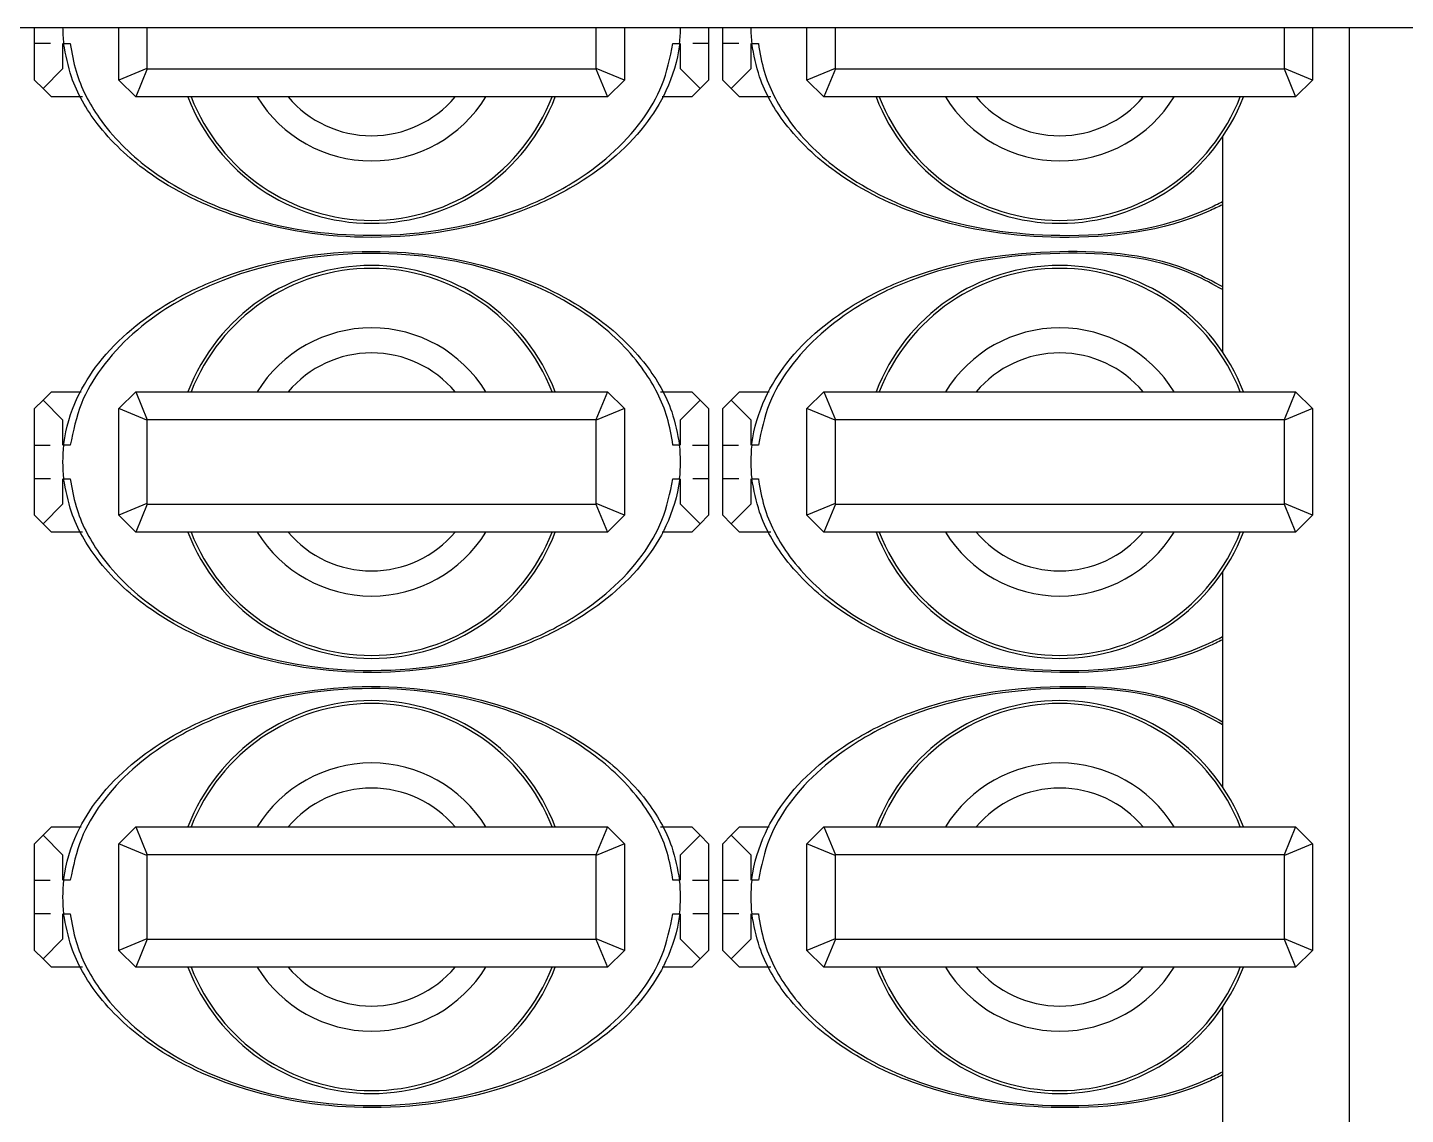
# Model space of a CAD drawing. Header units: millimetres. Extents: x 10 to 584, y 10 to 410.
# Drawn here: x 490.208 to 491.843, y 324.554 to 325.844 of the extents above; entities that cross this region are included whole.
import ezdxf

# ---------------------------------------------------------------- set-up
doc = ezdxf.new("R2010")
doc.units = ezdxf.units.MM

msp = doc.modelspace()

# ---------------------------------------------------------------- linework, layer by layer
at = {"color": 7, "linetype": 'Continuous', "lineweight": 25}
for p, q in [((487.97622, 325.84409), (493.24289, 325.84409)), ((490.21622, 325.82498), (490.21622, 325.84409)), ((490.31622, 325.78165), (490.31622, 325.84409)), ((490.91622, 325.84409), (490.91622, 325.78165)), ((491.01622, 325.84409), (491.01622, 325.82498)), ((491.03289, 325.82498), (491.03289, 325.84409)), ((491.13289, 325.78165), (491.13289, 325.84409)), ((491.73289, 325.84409), (491.73289, 325.78165)), ((491.77622, 325.84409), (491.77622, 315.84498)), ((490.21622, 325.78165), (490.21622, 325.82498)), ((490.24955, 325.82498), (490.24955, 325.79498)), ((490.25073, 325.82498), (490.25857, 325.82498)), ((490.97379, 325.82498), (490.98171, 325.82498)), ((490.98289, 325.79498), (490.98289, 325.82498)), ((491.01622, 325.82498), (491.01622, 325.78165)), ((491.03289, 325.78165), (491.03289, 325.82498)), ((491.06622, 325.82498), (491.06622, 325.79498)), ((491.0674, 325.82498), (491.07523, 325.82498)), ((490.24955, 325.79498), (490.22622, 325.77165)), ((490.34955, 325.79545), (490.31622, 325.78165)), ((490.35003, 325.79498), (490.33622, 325.76165)), ((490.34955, 325.79545), (490.35003, 325.79498)), ((490.35003, 325.79498), (490.88241, 325.79498)), ((490.88241, 325.79498), (490.88289, 325.79545)), ((490.88241, 325.79498), (490.89622, 325.76165)), ((490.91622, 325.78165), (490.88289, 325.79545)), ((491.00622, 325.77165), (490.98289, 325.79498)), ((491.06622, 325.79498), (491.04289, 325.77165)), ((491.16622, 325.79545), (491.13289, 325.78165)), ((491.16669, 325.79498), (491.15289, 325.76165)), ((491.16622, 325.79545), (491.16669, 325.79498)), ((491.16669, 325.79498), (491.69908, 325.79498)), ((491.69908, 325.79498), (491.69955, 325.79545)), ((491.69908, 325.79498), (491.71289, 325.76165)), ((491.73289, 325.78165), (491.69955, 325.79545)), ((490.22622, 325.77165), (490.21622, 325.78165)), ((490.23622, 325.76165), (490.22622, 325.77165)), ((490.33622, 325.76165), (490.31622, 325.78165)), ((490.91622, 325.78165), (490.89622, 325.76165)), ((491.00622, 325.77165), (490.99622, 325.76165)), ((491.01622, 325.78165), (491.00622, 325.77165)), ((491.04289, 325.77165), (491.03289, 325.78165)), ((491.05289, 325.76165), (491.04289, 325.77165)), ((491.15289, 325.76165), (491.13289, 325.78165)), ((491.73289, 325.78165), (491.71289, 325.76165)), ((490.27319, 325.76165), (490.23622, 325.76165)), ((490.89622, 325.76165), (490.33622, 325.76165)), ((490.99622, 325.76165), (490.96099, 325.76165)), ((491.08986, 325.76165), (491.05289, 325.76165)), ((491.71289, 325.76165), (491.15289, 325.76165)), ((491.62622, 325.71434), (491.62622, 325.45895)), ((490.21622, 325.39165), (490.22622, 325.40165)), ((490.22622, 325.40165), (490.23622, 325.41165)), ((490.22622, 325.40165), (490.24955, 325.37831)), ((490.23622, 325.41165), (490.27145, 325.41165)), ((490.31622, 325.39165), (490.33622, 325.41165)), ((490.33622, 325.41165), (490.89622, 325.41165)), ((490.33622, 325.41165), (490.35003, 325.37831)), ((490.89622, 325.41165), (490.88241, 325.37831)), ((490.89622, 325.41165), (490.91622, 325.39165)), ((490.95925, 325.41165), (490.99622, 325.41165)), ((490.98289, 325.37831), (491.00622, 325.40165)), ((490.99622, 325.41165), (491.00622, 325.40165)), ((491.00622, 325.40165), (491.01622, 325.39165)), ((491.03289, 325.39165), (491.04289, 325.40165)), ((491.04289, 325.40165), (491.05289, 325.41165)), ((491.04289, 325.40165), (491.06622, 325.37831)), ((491.05289, 325.41165), (491.08811, 325.41165)), ((491.13289, 325.39165), (491.15289, 325.41165)), ((491.15289, 325.41165), (491.16669, 325.37831)), ((491.15289, 325.41165), (491.71289, 325.41165)), ((491.71289, 325.41165), (491.69908, 325.37831)), ((491.71289, 325.41165), (491.73289, 325.39165)), ((490.21622, 325.34831), (490.21622, 325.39165)), ((490.31622, 325.26498), (490.31622, 325.39165)), ((490.34955, 325.37784), (490.31622, 325.39165)), ((490.91622, 325.39165), (490.88289, 325.37784)), ((490.91622, 325.39165), (490.91622, 325.26498)), ((491.01622, 325.39165), (491.01622, 325.34831)), ((491.03289, 325.34831), (491.03289, 325.39165)), ((491.13289, 325.26498), (491.13289, 325.39165)), ((491.16622, 325.37784), (491.13289, 325.39165)), ((491.73289, 325.39165), (491.69955, 325.37784)), ((491.73289, 325.39165), (491.73289, 325.26498)), ((490.24955, 325.37831), (490.24955, 325.34831)), ((490.35003, 325.37831), (490.34955, 325.37784)), ((490.34955, 325.37784), (490.34955, 325.27879)), ((490.88241, 325.37831), (490.35003, 325.37831)), ((490.88289, 325.37784), (490.88241, 325.37831)), ((490.88289, 325.27879), (490.88289, 325.37784)), ((490.98289, 325.34831), (490.98289, 325.37831)), ((491.06622, 325.37831), (491.06622, 325.34831)), ((491.16669, 325.37831), (491.16622, 325.37784)), ((491.16622, 325.37784), (491.16622, 325.27879)), ((491.69908, 325.37831), (491.16669, 325.37831)), ((491.69955, 325.37784), (491.69908, 325.37831)), ((491.69955, 325.27879), (491.69955, 325.37784)), ((490.25865, 325.34831), (490.25073, 325.34831)), ((490.98171, 325.34831), (490.97388, 325.34831)), ((491.07532, 325.34831), (491.0674, 325.34831)), ((490.21622, 325.26498), (490.21622, 325.30831)), ((490.24955, 325.30831), (490.24955, 325.27831)), ((490.25073, 325.30831), (490.25857, 325.30831)), ((490.97379, 325.30831), (490.98171, 325.30831)), ((490.98289, 325.27831), (490.98289, 325.30831)), ((491.01622, 325.30831), (491.01622, 325.26498)), ((491.03289, 325.26498), (491.03289, 325.30831)), ((491.06622, 325.30831), (491.06622, 325.27831)), ((491.0674, 325.30831), (491.07523, 325.30831)), ((490.22622, 325.25498), (490.21622, 325.26498)), ((490.24955, 325.27831), (490.22622, 325.25498)), ((490.34955, 325.27879), (490.31622, 325.26498)), ((490.33622, 325.24498), (490.31622, 325.26498)), ((490.35003, 325.27831), (490.33622, 325.24498)), ((490.34955, 325.27879), (490.35003, 325.27831)), ((490.35003, 325.27831), (490.88241, 325.27831)), ((490.88241, 325.27831), (490.88289, 325.27879)), ((490.88241, 325.27831), (490.89622, 325.24498)), ((490.91622, 325.26498), (490.88289, 325.27879)), ((490.91622, 325.26498), (490.89622, 325.24498)), ((491.00622, 325.25498), (490.98289, 325.27831)), ((491.01622, 325.26498), (491.00622, 325.25498)), ((491.04289, 325.25498), (491.03289, 325.26498)), ((491.06622, 325.27831), (491.04289, 325.25498)), ((491.16622, 325.27879), (491.13289, 325.26498)), ((491.15289, 325.24498), (491.13289, 325.26498)), ((491.16669, 325.27831), (491.15289, 325.24498)), ((491.16622, 325.27879), (491.16669, 325.27831)), ((491.16669, 325.27831), (491.69908, 325.27831)), ((491.69908, 325.27831), (491.69955, 325.27879)), ((491.69908, 325.27831), (491.71289, 325.24498)), ((491.73289, 325.26498), (491.69955, 325.27879)), ((491.73289, 325.26498), (491.71289, 325.24498)), ((490.23622, 325.24498), (490.22622, 325.25498)), ((491.00622, 325.25498), (490.99622, 325.24498)), ((491.05289, 325.24498), (491.04289, 325.25498)), ((490.27319, 325.24498), (490.23622, 325.24498)), ((490.89622, 325.24498), (490.33622, 325.24498)), ((490.99622, 325.24498), (490.96099, 325.24498)), ((491.08986, 325.24498), (491.05289, 325.24498)), ((491.71289, 325.24498), (491.15289, 325.24498)), ((491.62622, 325.19767), (491.62622, 324.94229)), ((490.22622, 324.88498), (490.23622, 324.89498)), ((490.23622, 324.89498), (490.27145, 324.89498)), ((490.31622, 324.87498), (490.33622, 324.89498)), ((490.33622, 324.89498), (490.35003, 324.86165)), ((490.33622, 324.89498), (490.89622, 324.89498)), ((490.89622, 324.89498), (490.88241, 324.86165)), ((490.89622, 324.89498), (490.91622, 324.87498)), ((490.95925, 324.89498), (490.99622, 324.89498)), ((490.99622, 324.89498), (491.00622, 324.88498)), ((491.04289, 324.88498), (491.05289, 324.89498)), ((491.05289, 324.89498), (491.08811, 324.89498)), ((491.13289, 324.87498), (491.15289, 324.89498)), ((491.15289, 324.89498), (491.71289, 324.89498)), ((491.15289, 324.89498), (491.16669, 324.86165)), ((491.71289, 324.89498), (491.69908, 324.86165)), ((491.71289, 324.89498), (491.73289, 324.87498)), ((490.21622, 324.87498), (490.22622, 324.88498)), ((490.21622, 324.83165), (490.21622, 324.87498)), ((490.22622, 324.88498), (490.24955, 324.86165)), ((490.31622, 324.74831), (490.31622, 324.87498)), ((490.34955, 324.86117), (490.31622, 324.87498)), ((490.91622, 324.87498), (490.88289, 324.86117)), ((490.91622, 324.87498), (490.91622, 324.74831)), ((490.98289, 324.86165), (491.00622, 324.88498)), ((491.00622, 324.88498), (491.01622, 324.87498)), ((491.01622, 324.87498), (491.01622, 324.83165)), ((491.03289, 324.87498), (491.04289, 324.88498)), ((491.03289, 324.83165), (491.03289, 324.87498)), ((491.04289, 324.88498), (491.06622, 324.86165)), ((491.13289, 324.74831), (491.13289, 324.87498)), ((491.16622, 324.86117), (491.13289, 324.87498)), ((491.73289, 324.87498), (491.69955, 324.86117)), ((491.73289, 324.87498), (491.73289, 324.74831)), ((490.24955, 324.86165), (490.24955, 324.83165)), ((490.35003, 324.86165), (490.34955, 324.86117)), ((490.34955, 324.86117), (490.34955, 324.76212)), ((490.88241, 324.86165), (490.35003, 324.86165)), ((490.88289, 324.86117), (490.88241, 324.86165)), ((490.88289, 324.76212), (490.88289, 324.86117)), ((490.98289, 324.83165), (490.98289, 324.86165)), ((491.06622, 324.86165), (491.06622, 324.83165)), ((491.16669, 324.86165), (491.16622, 324.86117)), ((491.16622, 324.86117), (491.16622, 324.76212)), ((491.69908, 324.86165), (491.16669, 324.86165)), ((491.69955, 324.86117), (491.69908, 324.86165)), ((491.69955, 324.76212), (491.69955, 324.86117)), ((490.25865, 324.83165), (490.25073, 324.83165)), ((490.98171, 324.83165), (490.97388, 324.83165)), ((491.07532, 324.83165), (491.0674, 324.83165)), ((490.21622, 324.74831), (490.21622, 324.79165)), ((490.24955, 324.79165), (490.24955, 324.76165)), ((490.25073, 324.79165), (490.25857, 324.79165)), ((490.97379, 324.79165), (490.98171, 324.79165)), ((490.98289, 324.76165), (490.98289, 324.79165)), ((491.01622, 324.79165), (491.01622, 324.74831)), ((491.03289, 324.74831), (491.03289, 324.79165)), ((491.06622, 324.79165), (491.06622, 324.76165)), ((491.0674, 324.79165), (491.07523, 324.79165)), ((490.24955, 324.76165), (490.22622, 324.73831)), ((490.34955, 324.76212), (490.31622, 324.74831)), ((490.35003, 324.76165), (490.33622, 324.72831)), ((490.34955, 324.76212), (490.35003, 324.76165)), ((490.35003, 324.76165), (490.88241, 324.76165)), ((490.88241, 324.76165), (490.88289, 324.76212)), ((490.88241, 324.76165), (490.89622, 324.72831)), ((490.91622, 324.74831), (490.88289, 324.76212)), ((491.00622, 324.73831), (490.98289, 324.76165)), ((491.06622, 324.76165), (491.04289, 324.73831)), ((491.16622, 324.76212), (491.13289, 324.74831)), ((491.16669, 324.76165), (491.15289, 324.72831)), ((491.16622, 324.76212), (491.16669, 324.76165)), ((491.16669, 324.76165), (491.69908, 324.76165)), ((491.69908, 324.76165), (491.69955, 324.76212)), ((491.69908, 324.76165), (491.71289, 324.72831)), ((491.73289, 324.74831), (491.69955, 324.76212)), ((490.22622, 324.73831), (490.21622, 324.74831)), ((490.33622, 324.72831), (490.31622, 324.74831)), ((490.91622, 324.74831), (490.89622, 324.72831)), ((491.01622, 324.74831), (491.00622, 324.73831)), ((491.04289, 324.73831), (491.03289, 324.74831)), ((491.15289, 324.72831), (491.13289, 324.74831)), ((491.73289, 324.74831), (491.71289, 324.72831)), ((490.23622, 324.72831), (490.22622, 324.73831)), ((490.27319, 324.72831), (490.23622, 324.72831)), ((490.89622, 324.72831), (490.33622, 324.72831)), ((490.99622, 324.72831), (490.96099, 324.72831)), ((491.00622, 324.73831), (490.99622, 324.72831)), ((491.05289, 324.72831), (491.04289, 324.73831)), ((491.08986, 324.72831), (491.05289, 324.72831)), ((491.71289, 324.72831), (491.15289, 324.72831)), ((491.62622, 324.68101), (491.62622, 324.42562))]:
    msp.add_line(p, q, dxfattribs=at)
at = {"color": 59, "linetype": 'Continuous', "lineweight": 25}
for p, q in [((490.34955, 325.84409), (490.34955, 325.79545)), ((490.88289, 325.79545), (490.88289, 325.84409)), ((491.16622, 325.84409), (491.16622, 325.79545)), ((491.69955, 325.79545), (491.69955, 325.84409))]:
    msp.add_line(p, q, dxfattribs=at)
at = {"color": 7, "linetype": 'Continuous', "lineweight": 25}
for centre, start, end in [((490.61622, 325.84498), 200.92483, 339.07517), ((491.43289, 325.84498), 200.92483, 339.07517), ((490.61622, 325.32831), 20.92483, 159.07517), ((491.43289, 325.32831), 20.92483, 159.07517), ((490.61622, 325.32831), 200.92483, 339.07517), ((491.43289, 325.32831), 200.92483, 339.07517), ((490.61622, 324.81165), 20.92483, 159.07517), ((491.43289, 324.81165), 20.92483, 159.07517), ((490.61622, 324.81165), 200.92483, 339.07517), ((491.43289, 324.81165), 200.92483, 339.07517)]:
    msp.add_arc(centre, 0.23333, start, end, dxfattribs=at)
at = {"color": 59, "linetype": 'Continuous', "lineweight": 25}
for centre, radius, start, end in [((490.61622, 325.84498), 0.22981, 201.26068, 338.73932), ((490.61622, 325.84498), 0.15921, 211.5611, 328.4389), ((490.61622, 325.84498), 0.1294, 220.09101, 319.90899), ((491.43289, 325.84498), 0.22981, 201.26068, 338.73932), ((491.43289, 325.84498), 0.15921, 211.5611, 328.4389), ((491.43289, 325.84498), 0.1294, 220.09101, 319.90899), ((490.61622, 325.32831), 0.22981, 21.26068, 158.73932), ((491.43289, 325.32831), 0.22981, 21.26068, 158.73932), ((490.61622, 325.32831), 0.15921, 31.5611, 148.4389), ((491.43289, 325.32831), 0.15921, 31.5611, 148.4389), ((490.61622, 325.32831), 0.1294, 40.09101, 139.90899), ((491.43289, 325.32831), 0.1294, 40.09101, 139.90899), ((490.61622, 325.32831), 0.22981, 201.26068, 338.73932), ((490.61622, 325.32831), 0.15921, 211.5611, 328.4389), ((490.61622, 325.32831), 0.1294, 220.09101, 319.90899), ((491.43289, 325.32831), 0.22981, 201.26068, 338.73932), ((491.43289, 325.32831), 0.15921, 211.5611, 328.4389), ((491.43289, 325.32831), 0.1294, 220.09101, 319.90899), ((490.61622, 324.81165), 0.22981, 21.26068, 158.73932), ((491.43289, 324.81165), 0.22981, 21.26068, 158.73932), ((490.61622, 324.81165), 0.15921, 31.5611, 148.4389), ((491.43289, 324.81165), 0.15921, 31.5611, 148.4389), ((490.61622, 324.81165), 0.1294, 40.09101, 139.90899), ((491.43289, 324.81165), 0.1294, 40.09101, 139.90899), ((490.61622, 324.81165), 0.22981, 201.26068, 338.73932), ((490.61622, 324.81165), 0.15921, 211.5611, 328.4389), ((490.61622, 324.81165), 0.1294, 220.09101, 319.90899), ((491.43289, 324.81165), 0.22981, 201.26068, 338.73932), ((491.43289, 324.81165), 0.15921, 211.5611, 328.4389), ((491.43289, 324.81165), 0.1294, 220.09101, 319.90899)]:
    msp.add_arc(centre, radius, start, end, dxfattribs=at)
at = {"color": 7, "linetype": 'Continuous', "lineweight": 25}
for centre, start_param, end_param in [((490.61622, 325.84498), 0.0035557, 0.0800856), ((490.61622, 325.84498), 3.0615071, 3.1380369), ((491.43289, 325.84498), 0.0035557, 0.0800856), ((490.61622, 325.32831), 6.2030997, 6.3632709), ((490.61622, 325.32831), 3.0615071, 3.2216782), ((491.43289, 325.32831), 6.2030997, 6.3632709), ((490.61622, 324.81165), 6.2030997, 6.3632709), ((490.61622, 324.81165), 3.0615071, 3.2216782), ((491.43289, 324.81165), 6.2030997, 6.3632709)]:
    msp.add_ellipse(centre, major_axis=(-0.36667, 0), ratio=0.6818182, start_param=start_param, end_param=end_param, dxfattribs=at)
for points, knots in [([(490.23525, 325.82498), (490.23218, 325.82498), (490.22056, 325.82498), (490.21671, 325.82498), (490.21629, 325.82498), (490.21622, 325.82498)], [0, 0, 0, 0, 0.2301759, 0.8737531, 1, 1, 1, 1]), ([(490.98171, 325.82498), (490.98164, 325.82442), (490.97931, 325.80515), (490.96879, 325.77041), (490.93014, 325.70884), (490.86916, 325.65948), (490.76023, 325.60875), (490.6221, 325.58606), (490.46815, 325.60887), (490.35699, 325.66179), (490.29179, 325.72275), (490.25976, 325.77752), (490.25327, 325.81162), (490.25073, 325.82498)], [0, 0, 0, 0, 0.0018163, 0.0623534, 0.1143667, 0.233959, 0.3073793, 0.4998825, 0.6727703, 0.8005481, 0.8889323, 0.9564828, 1, 1, 1, 1]), ([(490.25857, 325.82498), (490.26048, 325.81394), (490.26594, 325.7825), (490.29414, 325.72872), (490.35752, 325.6659), (490.46823, 325.6115), (490.62216, 325.58829), (490.76018, 325.61162), (490.86845, 325.66384), (490.9275, 325.71474), (490.96363, 325.77583), (490.97033, 325.80823), (490.97379, 325.82498)], [0, 0, 0, 0, 0.0365567, 0.1040975, 0.1943714, 0.3245734, 0.5003947, 0.6961333, 0.770877, 0.8925039, 0.9444139, 1, 1, 1, 1]), ([(491.01622, 325.82498), (491.01534, 325.82498), (491.01402, 325.82498), (491.00167, 325.82498), (490.9976, 325.82498)], [0, 0, 0, 0, 0.6701369, 1, 1, 1, 1]), ([(491.05191, 325.82498), (491.04885, 325.82498), (491.03723, 325.82498), (491.03338, 325.82498), (491.03296, 325.82498), (491.03289, 325.82498)], [0, 0, 0, 0, 0.2301759, 0.8737531, 1, 1, 1, 1]), ([(491.62622, 325.63377), (491.6208, 325.63113), (491.56148, 325.60231), (491.43814, 325.58749), (491.28493, 325.60861), (491.17364, 325.66183), (491.10846, 325.72274), (491.07643, 325.77752), (491.06994, 325.81162), (491.0674, 325.82498)], [0, 0, 0, 0, 0.0271831, 0.2975625, 0.5403912, 0.7198608, 0.8440004, 0.9388782, 1, 1, 1, 1]), ([(490.25073, 325.34831), (490.2508, 325.34888), (490.25313, 325.36814), (490.26366, 325.40289), (490.3023, 325.46446), (490.36328, 325.51381), (490.47221, 325.56455), (490.61034, 325.58723), (490.76429, 325.56443), (490.87545, 325.51151), (490.94065, 325.45054), (490.97268, 325.39577), (490.97917, 325.36167), (490.98171, 325.34831)], [0, 0, 0, 0, 0.00181628, 0.06235344, 0.11436667, 0.23395896, 0.30737925, 0.49988249, 0.67277028, 0.80054808, 0.88893228, 0.95648282, 1, 1, 1, 1]), ([(490.97388, 325.34831), (490.97196, 325.35936), (490.9665, 325.3908), (490.9383, 325.44457), (490.87492, 325.50739), (490.76422, 325.5618), (490.61028, 325.585), (490.47226, 325.56167), (490.36399, 325.50945), (490.30494, 325.45856), (490.26881, 325.39746), (490.26211, 325.36507), (490.25865, 325.34831)], [0, 0, 0, 0, 0.0365567, 0.1040975, 0.1943714, 0.3245734, 0.5003947, 0.6961333, 0.770877, 0.8925039, 0.9444139, 1, 1, 1, 1]), ([(491.0674, 325.34831), (491.06746, 325.34888), (491.06979, 325.36814), (491.08032, 325.40289), (491.11898, 325.46446), (491.17992, 325.51375), (491.28899, 325.56477), (491.42583, 325.58483), (491.55627, 325.57371), (491.61507, 325.54248), (491.62622, 325.53656)], [0, 0, 0, 0, 0.0025465, 0.0874222, 0.1603471, 0.3280207, 0.4309591, 0.7008571, 0.9432533, 1, 1, 1, 1]), ([(490.21622, 325.34831), (490.2171, 325.34831), (490.21842, 325.34831), (490.23077, 325.34831), (490.23484, 325.34831)], [0, 0, 0, 0, 0.6701369, 1, 1, 1, 1]), ([(490.99719, 325.34831), (491.00026, 325.34831), (491.01188, 325.34831), (491.01573, 325.34831), (491.01615, 325.34831), (491.01622, 325.34831)], [0, 0, 0, 0, 0.2301759, 0.8737531, 1, 1, 1, 1]), ([(491.03289, 325.34831), (491.03377, 325.34831), (491.03509, 325.34831), (491.04743, 325.34831), (491.05151, 325.34831)], [0, 0, 0, 0, 0.6701235, 1, 1, 1, 1]), ([(490.23525, 325.30831), (490.23218, 325.30831), (490.22056, 325.30831), (490.21671, 325.30831), (490.21629, 325.30831), (490.21622, 325.30831)], [0, 0, 0, 0, 0.2301759, 0.8737531, 1, 1, 1, 1]), ([(490.98171, 325.30831), (490.98164, 325.30775), (490.97931, 325.28849), (490.96879, 325.25374), (490.93014, 325.19217), (490.86916, 325.14282), (490.76023, 325.09208), (490.6221, 325.06939), (490.46815, 325.0922), (490.35699, 325.14512), (490.29179, 325.20608), (490.25976, 325.26085), (490.25327, 325.29495), (490.25073, 325.30831)], [0, 0, 0, 0, 0.0018163, 0.0623534, 0.1143667, 0.233959, 0.3073793, 0.4998825, 0.6727703, 0.8005481, 0.8889323, 0.9564828, 1, 1, 1, 1]), ([(490.25857, 325.30831), (490.26048, 325.29727), (490.26594, 325.26583), (490.29414, 325.21206), (490.35752, 325.14924), (490.46823, 325.09483), (490.62216, 325.07163), (490.76018, 325.09496), (490.86845, 325.14718), (490.9275, 325.19807), (490.96363, 325.25916), (490.97033, 325.29156), (490.97379, 325.30831)], [0, 0, 0, 0, 0.0365567, 0.1040975, 0.1943714, 0.3245734, 0.5003947, 0.6961333, 0.770877, 0.8925039, 0.9444139, 1, 1, 1, 1]), ([(491.01622, 325.30831), (491.01534, 325.30831), (491.01402, 325.30831), (491.00167, 325.30831), (490.9976, 325.30831)], [0, 0, 0, 0, 0.6701369, 1, 1, 1, 1]), ([(491.05191, 325.30831), (491.04885, 325.30831), (491.03723, 325.30831), (491.03338, 325.30831), (491.03296, 325.30831), (491.03289, 325.30831)], [0, 0, 0, 0, 0.2301759, 0.8737531, 1, 1, 1, 1]), ([(491.62622, 325.1171), (491.6208, 325.11447), (491.56148, 325.08564), (491.43814, 325.07082), (491.28493, 325.09194), (491.17364, 325.14516), (491.10846, 325.20608), (491.07643, 325.26086), (491.06994, 325.29495), (491.0674, 325.30831)], [0, 0, 0, 0, 0.0271831, 0.2975625, 0.5403912, 0.7198608, 0.8440004, 0.9388782, 1, 1, 1, 1]), ([(490.25073, 324.83165), (490.2508, 324.83221), (490.25313, 324.85147), (490.26366, 324.88622), (490.3023, 324.94779), (490.36328, 324.99714), (490.47221, 325.04788), (490.61034, 325.07057), (490.76429, 325.04776), (490.87545, 324.99484), (490.94065, 324.93388), (490.97268, 324.87911), (490.97917, 324.84501), (490.98171, 324.83165)], [0, 0, 0, 0, 0.00181628, 0.06235344, 0.11436667, 0.23395896, 0.30737925, 0.49988249, 0.67277028, 0.80054808, 0.88893228, 0.95648282, 1, 1, 1, 1]), ([(490.97388, 324.83165), (490.97196, 324.84269), (490.9665, 324.87413), (490.9383, 324.9279), (490.87492, 324.99072), (490.76422, 325.04513), (490.61028, 325.06833), (490.47226, 325.045), (490.36399, 324.99278), (490.30494, 324.94189), (490.26881, 324.8808), (490.26211, 324.8484), (490.25865, 324.83165)], [0, 0, 0, 0, 0.0365567, 0.1040975, 0.1943714, 0.3245734, 0.5003947, 0.6961333, 0.770877, 0.8925039, 0.9444139, 1, 1, 1, 1]), ([(491.0674, 324.83165), (491.06746, 324.83221), (491.06979, 324.85147), (491.08032, 324.88622), (491.11898, 324.9478), (491.17992, 324.99708), (491.28899, 325.04811), (491.42583, 325.06817), (491.55627, 325.05704), (491.61507, 325.02581), (491.62622, 325.01989)], [0, 0, 0, 0, 0.0025465, 0.0874222, 0.1603471, 0.3280207, 0.4309591, 0.7008571, 0.9432533, 1, 1, 1, 1]), ([(490.21622, 324.83165), (490.2171, 324.83165), (490.21842, 324.83165), (490.23077, 324.83165), (490.23484, 324.83165)], [0, 0, 0, 0, 0.6701369, 1, 1, 1, 1]), ([(490.99719, 324.83165), (491.00026, 324.83165), (491.01188, 324.83165), (491.01573, 324.83165), (491.01615, 324.83165), (491.01622, 324.83165)], [0, 0, 0, 0, 0.2301759, 0.8737531, 1, 1, 1, 1]), ([(491.03289, 324.83165), (491.03377, 324.83165), (491.03509, 324.83165), (491.04743, 324.83165), (491.05151, 324.83165)], [0, 0, 0, 0, 0.6701369, 1, 1, 1, 1]), ([(490.23525, 324.79165), (490.23218, 324.79165), (490.22056, 324.79165), (490.21671, 324.79165), (490.21629, 324.79165), (490.21622, 324.79165)], [0, 0, 0, 0, 0.2301759, 0.8737531, 1, 1, 1, 1]), ([(490.98171, 324.79165), (490.98164, 324.79109), (490.97931, 324.77182), (490.96879, 324.73707), (490.93014, 324.67551), (490.86916, 324.62615), (490.76023, 324.57541), (490.6221, 324.55273), (490.46815, 324.57554), (490.35699, 324.62846), (490.29179, 324.68942), (490.25976, 324.74419), (490.25327, 324.77829), (490.25073, 324.79165)], [0, 0, 0, 0, 0.0018163, 0.0623534, 0.1143667, 0.233959, 0.3073793, 0.4998825, 0.6727703, 0.8005481, 0.8889323, 0.9564828, 1, 1, 1, 1]), ([(490.25857, 324.79165), (490.26048, 324.78061), (490.26594, 324.74916), (490.29414, 324.69539), (490.35752, 324.63257), (490.46823, 324.57817), (490.62216, 324.55496), (490.76018, 324.57829), (490.86845, 324.63051), (490.9275, 324.6814), (490.96363, 324.7425), (490.97033, 324.77489), (490.97379, 324.79165)], [0, 0, 0, 0, 0.0365567, 0.1040975, 0.1943714, 0.3245734, 0.5003947, 0.6961333, 0.770877, 0.8925039, 0.9444139, 1, 1, 1, 1]), ([(491.01622, 324.79165), (491.01534, 324.79165), (491.01402, 324.79165), (491.00167, 324.79165), (490.9976, 324.79165)], [0, 0, 0, 0, 0.6701369, 1, 1, 1, 1]), ([(491.05191, 324.79165), (491.04885, 324.79165), (491.03723, 324.79165), (491.03338, 324.79165), (491.03296, 324.79165), (491.03289, 324.79165)], [0, 0, 0, 0, 0.2301759, 0.8737531, 1, 1, 1, 1]), ([(491.62622, 324.60043), (491.6208, 324.5978), (491.56148, 324.56897), (491.43814, 324.55415), (491.28493, 324.57527), (491.17364, 324.6285), (491.10846, 324.68941), (491.07643, 324.74419), (491.06994, 324.77829), (491.0674, 324.79165)], [0, 0, 0, 0, 0.0271831, 0.2975625, 0.5403912, 0.7198608, 0.8440004, 0.9388782, 1, 1, 1, 1])]:
    msp.add_open_spline(points, degree=3, knots=knots, dxfattribs=at)
at = {"color": 59, "linetype": 'Continuous', "lineweight": 25}
for points, knots in [([(491.07523, 325.82498), (491.07715, 325.81394), (491.08261, 325.7825), (491.11081, 325.72872), (491.17417, 325.66595), (491.28502, 325.61123), (491.43814, 325.58976), (491.56174, 325.60501), (491.6207, 325.6348), (491.62622, 325.63759)], [0, 0, 0, 0, 0.051031, 0.1453139, 0.2713309, 0.4530853, 0.6985213, 0.9717608, 1, 1, 1, 1]), ([(491.62622, 325.53287), (491.61498, 325.53907), (491.55653, 325.57129), (491.4257, 325.58253), (491.28904, 325.5619), (491.18063, 325.50938), (491.12161, 325.45857), (491.08548, 325.39746), (491.07878, 325.36507), (491.07532, 325.34831)], [0, 0, 0, 0, 0.0583791, 0.3034938, 0.5763755, 0.6805766, 0.8501383, 0.9225067, 1, 1, 1, 1]), ([(491.07523, 325.30831), (491.07715, 325.29727), (491.08261, 325.26583), (491.11081, 325.21205), (491.17417, 325.14928), (491.28502, 325.09456), (491.43814, 325.07309), (491.56174, 325.08835), (491.6207, 325.11814), (491.62622, 325.12093)], [0, 0, 0, 0, 0.051031, 0.1453139, 0.2713309, 0.4530853, 0.6985213, 0.9717608, 1, 1, 1, 1]), ([(491.62622, 325.0162), (491.61498, 325.0224), (491.55653, 325.05463), (491.4257, 325.06587), (491.28904, 325.04524), (491.18063, 324.99272), (491.12161, 324.9419), (491.08548, 324.8808), (491.07878, 324.8484), (491.07532, 324.83165)], [0, 0, 0, 0, 0.0583791, 0.3034938, 0.5763755, 0.6805766, 0.8501383, 0.9225067, 1, 1, 1, 1]), ([(491.07523, 324.79165), (491.07715, 324.78061), (491.08261, 324.74916), (491.11081, 324.69538), (491.17417, 324.63261), (491.28502, 324.57789), (491.43814, 324.55643), (491.56174, 324.57168), (491.6207, 324.60147), (491.62622, 324.60426)], [0, 0, 0, 0, 0.051031, 0.1453139, 0.2713309, 0.4530853, 0.6985213, 0.9717608, 1, 1, 1, 1])]:
    msp.add_open_spline(points, degree=3, knots=knots, dxfattribs=at)
at = {"color": 7, "linetype": 'Continuous', "lineweight": 25}
for points in [[(490.21622, 325.30831), (490.21622, 325.31498), (490.21622, 325.32831), (490.21622, 325.34165), (490.21622, 325.34831)], [(491.01622, 325.34831), (491.01622, 325.34165), (491.01622, 325.32831), (491.01622, 325.31498), (491.01622, 325.30831)], [(491.03289, 325.30831), (491.03289, 325.31498), (491.03289, 325.32831), (491.03289, 325.34165), (491.03289, 325.34831)], [(490.21622, 324.79165), (490.21622, 324.79831), (490.21622, 324.81165), (490.21622, 324.82498), (490.21622, 324.83165)], [(491.01622, 324.83165), (491.01622, 324.82498), (491.01622, 324.81165), (491.01622, 324.79831), (491.01622, 324.79165)], [(491.03289, 324.79165), (491.03289, 324.79831), (491.03289, 324.81165), (491.03289, 324.82498), (491.03289, 324.83165)]]:
    msp.add_open_spline(points, degree=3, dxfattribs=at)

doc.saveas('drawing.dxf')
